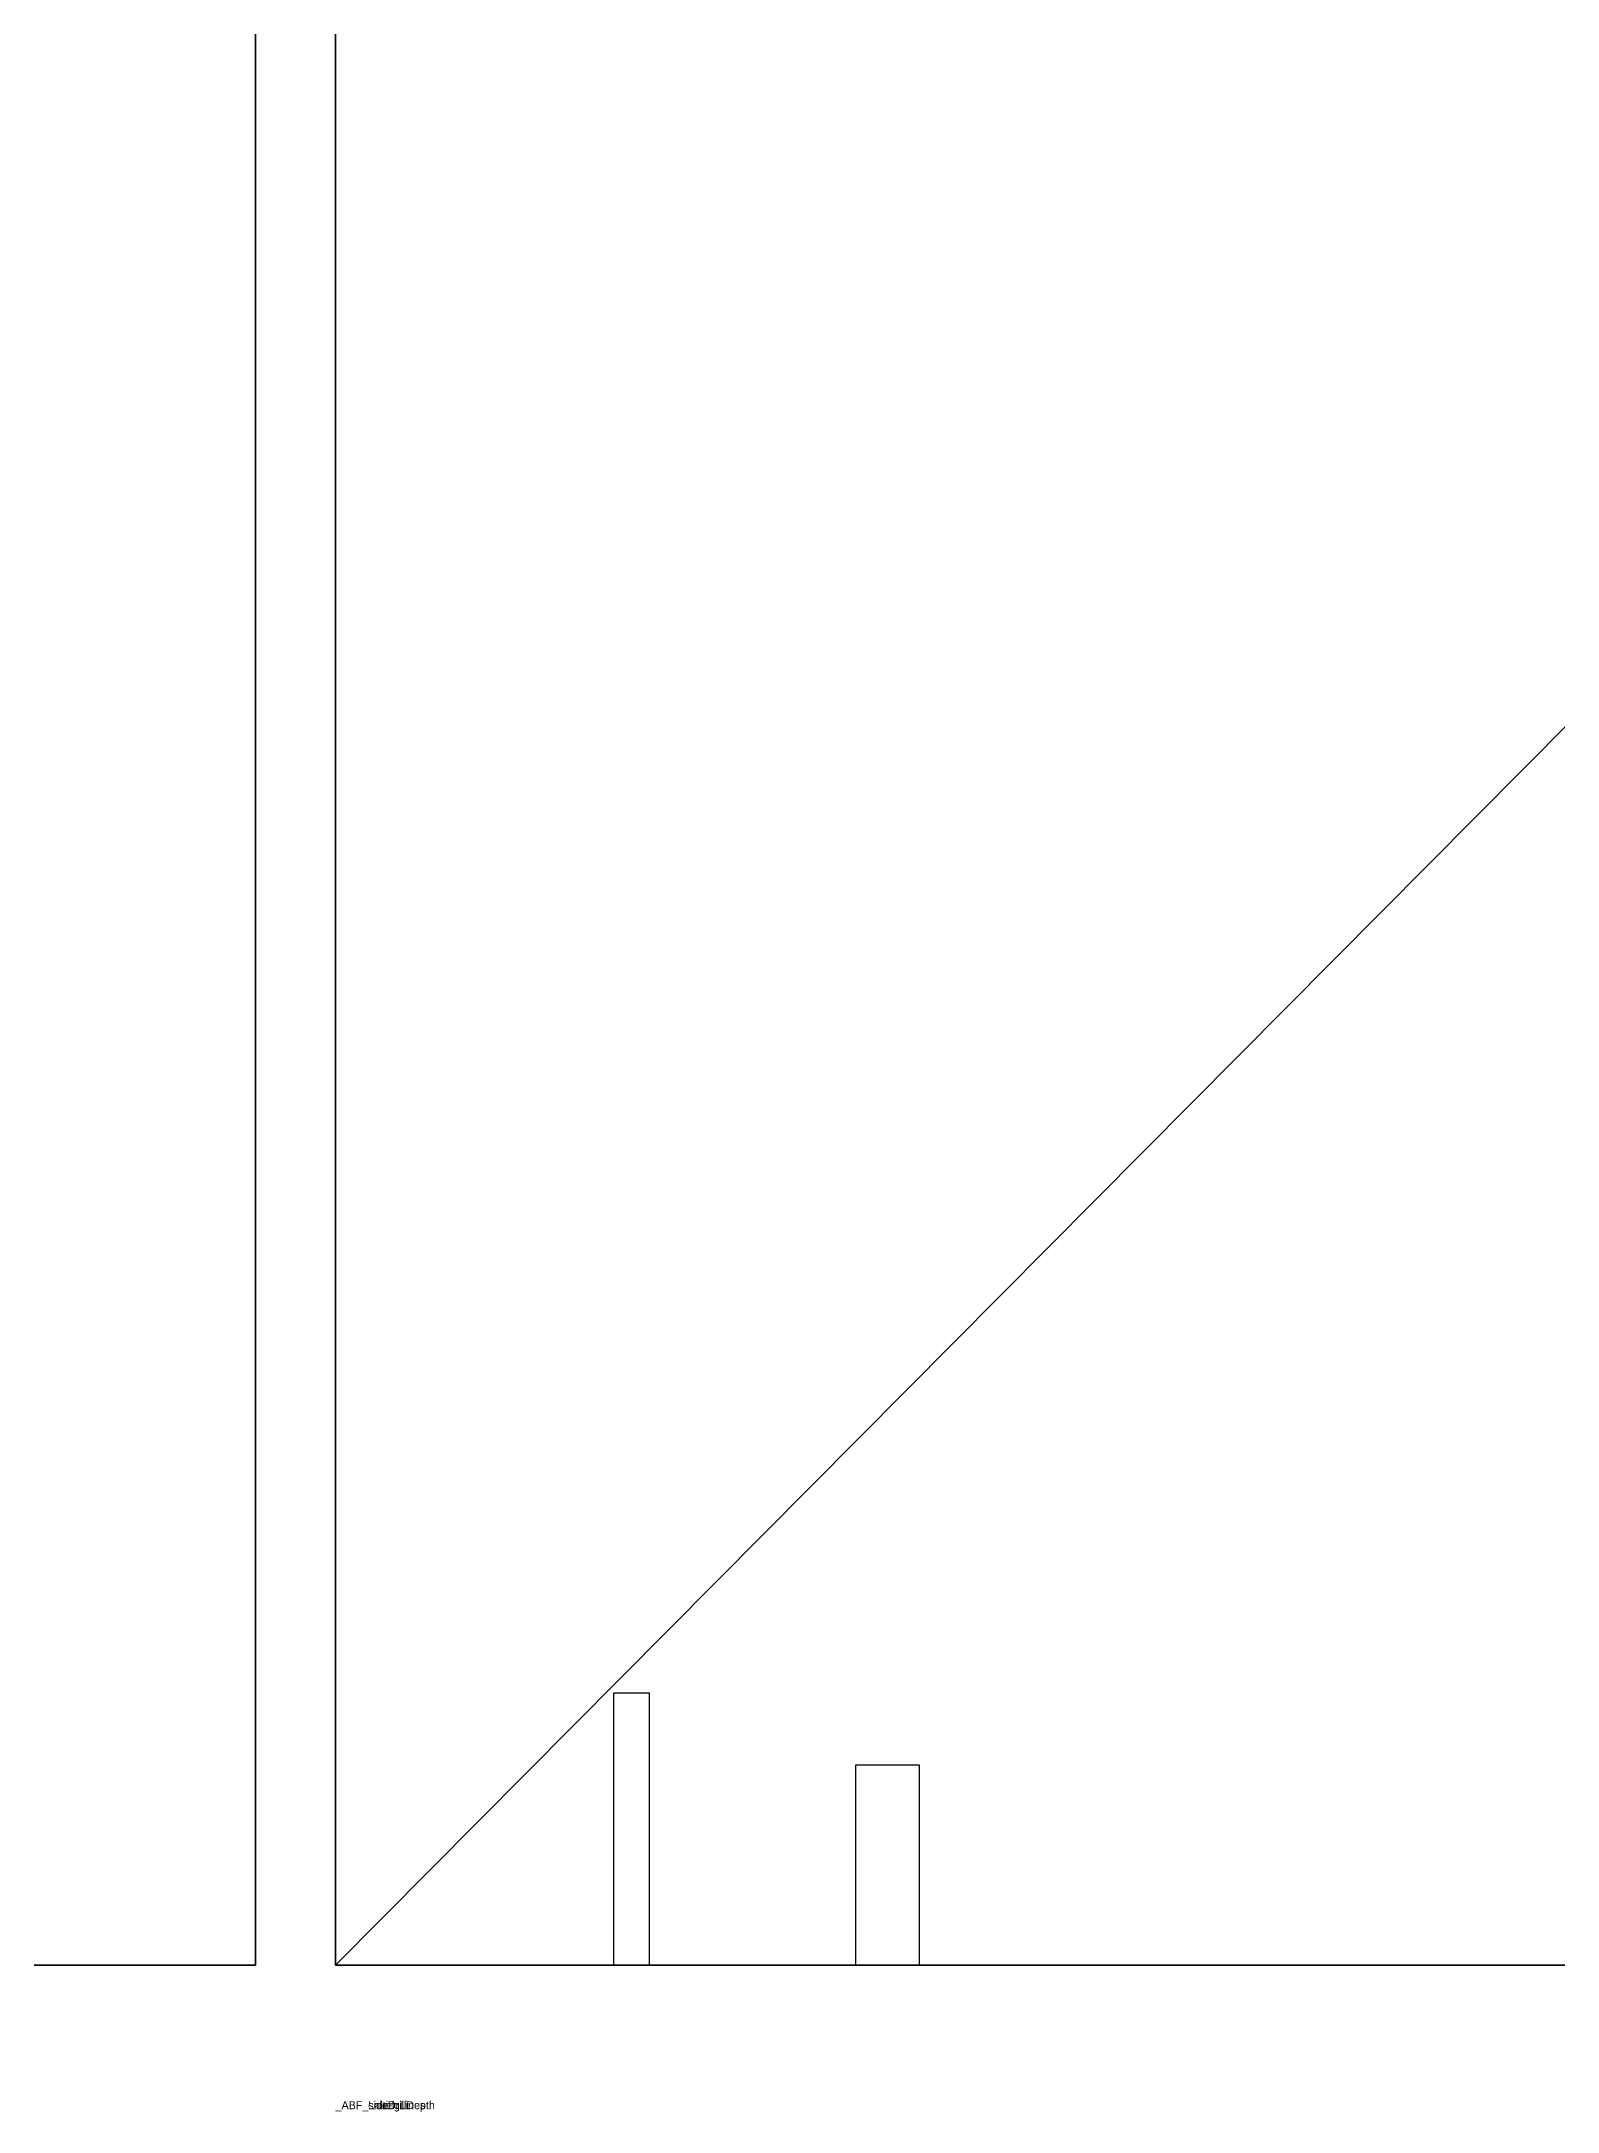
# Model space of a CAD drawing. Header units: millimetres. Extents: x -3650 to 26, y -486 to 1271.
# Drawn here: x -1856.8 to -1667.2, y -18.3 to 240.4 of the extents above; entities that cross this region are included whole.
import ezdxf

# ---------------------------------------------------------------- set-up
doc = ezdxf.new("R2010")
doc.units = ezdxf.units.MM
doc.header["$LTSCALE"] = 25.4
doc.layers.get('0').update_dxf_attribs({"true_color": 0xffffff})
for name, color, linetype, true_color in [('ABF_cuttingLines', 190, 'Continuous', 0x9900ff), ('ABF_Label', 252, 'Continuous', 0x777799), ('DSIDE-4.5', 190, 'Continuous', 0x9900ff), ('DSIDE-8', 22, 'Continuous', 0xcc4400)]:
    doc.layers.add(name, color=color, linetype=linetype, true_color=true_color)

# ---------------------------------------------------------------- blocks, each defined once
blk = doc.blocks.new('Group26#2')
at = {"layer": 'DSIDE-4.5', "color": 0, "extrusion": (9.39989e-17, 1, 3.55271e-17)}
blk.add_circle((0, -9), 2.25, dxfattribs=at)
at = {"layer": 'DSIDE-8', "color": 0, "extrusion": (9.39989e-17, 1, 3.55271e-17)}
blk.add_circle((-32, -9), 4, dxfattribs=at)
blk = doc.blocks.new('Group27#2')
at = {"layer": 'DSIDE-4.5', "color": 0}
blk.add_polyline3d([(2.25, 0, 0), (2.25, 34, 0), (-2.25, 34, 0), (-2.25, 0, 0), (2.25, 0, 0)], close=True, dxfattribs=at)
at = {"layer": 'DSIDE-8', "color": 0}
blk.add_polyline3d([(36, 0, 0), (36, 25, 0), (28, 25, 0), (28, 0, 0), (36, 0, 0)], close=True, dxfattribs=at)
blk = doc.blocks.new('Group30#1')
blk = doc.blocks.new('Group31#1')
blk = doc.blocks.new('Group32#1')
blk = doc.blocks.new('Group33#1')
blk = doc.blocks.new('Group35#1')
blk = doc.blocks.new('Group36#1')
blk = doc.blocks.new('Group38#1')
at = {"layer": 'DSIDE-4.5', "color": 0, "extrusion": (9.39989e-17, 1, 3.55271e-17)}
blk.add_circle((0, -9), 2.25, dxfattribs=at)
at = {"layer": 'DSIDE-8', "color": 0, "extrusion": (9.39989e-17, 1, 3.55271e-17)}
blk.add_circle((-32, -9), 4, dxfattribs=at)
blk = doc.blocks.new('Group39#1')
at = {"layer": 'DSIDE-4.5', "color": 0}
blk.add_polyline3d([(2.25, 0, 0), (2.25, 34, 0), (-2.25, 34, 0), (-2.25, 0, 0), (2.25, 0, 0)], close=True, dxfattribs=at)
at = {"layer": 'DSIDE-8', "color": 0}
blk.add_polyline3d([(36, 0, 0), (36, 25, 0), (28, 25, 0), (28, 0, 0), (36, 0, 0)], close=True, dxfattribs=at)
blk = doc.blocks.new('Group59#1')
blk = doc.blocks.new('Group60#1')
blk = doc.blocks.new('Group71#1')
blk = doc.blocks.new('Group102#1')
at = {"layer": 'ABF_cuttingLines', "color": 0}
blk.add_polyline3d([(0, 18, 0), (600, 18, 0), (600, 622, 0), (0, 622, 0), (0, 18, 0)], close=True, dxfattribs=at)
blk = doc.blocks.new('______ 1. ___#15')
at = {"layer": 'ABF_cuttingLines', "color": 0}
for p, q in [((0, 622), (0, 18)), ((0, 622, 18), (0, 18, 18)), ((0, 622), (0, 18)), ((0, 622, 18), (0, 18, 18)), ((0, 18), (600, 18)), ((0, 18, 18), (600, 18, 18)), ((0, 18), (600, 18)), ((0, 18, 18), (600, 18, 18)), ((0, 18), (0, 18, 18)), ((0, 18), (0, 18, 18))]:
    blk.add_line(p, q, dxfattribs=at)
at = {"color": 0}
ref = blk.add_blockref('Group32#1', (37, 622, 18), dxfattribs=at)
ref.add_attrib('Skp_GroupInstanceName', '_ABF_sideDrill', (0, 0), dxfattribs={"height": 1})
ref = blk.add_blockref('Group33#1', (37, 622, 18), dxfattribs=at)
ref.add_attrib('Skp_GroupInstanceName', '_ABF_sideDrillDepth', (0, 0), dxfattribs={"height": 1})
ref = blk.add_blockref('Group35#1', (300, 622, 18), dxfattribs=at)
ref.add_attrib('Skp_GroupInstanceName', '_ABF_sideDrill', (0, 0), dxfattribs={"height": 1})
ref = blk.add_blockref('Group36#1', (300, 622, 18), dxfattribs=at)
ref.add_attrib('Skp_GroupInstanceName', '_ABF_sideDrillDepth', (0, 0), dxfattribs={"height": 1})
ref = blk.add_blockref('Group59#1', (563, 622, 18), dxfattribs=at)
ref.add_attrib('Skp_GroupInstanceName', '_ABF_sideDrill', (0, 0), dxfattribs={"height": 1})
ref = blk.add_blockref('Group60#1', (563, 622, 18), dxfattribs=at)
ref.add_attrib('Skp_GroupInstanceName', '_ABF_sideDrillDepth', (0, 0), dxfattribs={"height": 1})
ref = blk.add_blockref('Group27#2', (37, 18, 18), dxfattribs=at)
ref.add_attrib('Skp_GroupInstanceName', '_ABF_sideDrillDepth', (0, 0), dxfattribs={"height": 1})
ref = blk.add_blockref('Group31#1', (563, 18, 18), dxfattribs=at)
ref.add_attrib('Skp_GroupInstanceName', '_ABF_sideDrillDepth', (0, 0), dxfattribs={"height": 1})
ref = blk.add_blockref('Group39#1', (300, 18, 18), dxfattribs=at)
ref.add_attrib('Skp_GroupInstanceName', '_ABF_sideDrillDepth', (0, 0), dxfattribs={"height": 1})
ref = blk.add_blockref('Group26#2', (37, 18, 18), dxfattribs=at)
ref.add_attrib('Skp_GroupInstanceName', '_ABF_sideDrill', (0, 0), dxfattribs={"height": 1})
ref = blk.add_blockref('Group30#1', (563, 18, 18), dxfattribs=at)
ref.add_attrib('Skp_GroupInstanceName', '_ABF_sideDrill', (0, 0), dxfattribs={"height": 1})
ref = blk.add_blockref('Group38#1', (300, 18, 18), dxfattribs=at)
ref.add_attrib('Skp_GroupInstanceName', '_ABF_sideDrill', (0, 0), dxfattribs={"height": 1})
at = {"layer": 'ABF_cuttingLines', "color": 0}
ref = blk.add_blockref('Group102#1', (0, 0, 18), dxfattribs=at)
ref.add_attrib('Skp_GroupInstanceName', '_ABF_cuttingLines', (0, 0), dxfattribs={"layer": '0', "height": 1})
at = {"layer": 'ABF_Label', "color": 0}
ref = blk.add_blockref('Group71#1', (300, 320, 18), dxfattribs=dict(at, xscale=1.183323530615052, yscale=1.183323530615052, rotation=90))
ref.add_attrib('Skp_GroupInstanceName', '_ABF_Label', (0, 0), dxfattribs={"layer": '0', "height": 1})
at = {"color": 0}
mesh = blk.add_polyface(dxfattribs=at)
corners = [(600, 622), (0, 18), (0, 622), (600, 18)]
mesh.append_faces([[corners[k] for k in face] for face in [(0, 1, 2), (1, 0, 3)]], dxfattribs={"vtx0": -1, "color": 0})
at = {"color": 7, "true_color": 0xffffff}
mesh = blk.add_polyface(dxfattribs=at)
corners = [(600, 18, 18), (0, 622, 18), (0, 18, 18), (600, 622, 18)]
mesh.append_faces([[corners[k] for k in face] for face in [(0, 1, 2), (1, 0, 3)]], dxfattribs={"vtx0": -1, "color": 7})
at = {"color": 0}
mesh = blk.add_polyface(dxfattribs=at)
corners = [(0, 622, 18), (0, 18), (0, 18, 18), (0, 622)]
mesh.append_faces([[corners[k] for k in face] for face in [(0, 1, 2), (1, 0, 3)]], dxfattribs={"vtx0": -1, "color": 0})
mesh = blk.add_polyface(dxfattribs=at)
corners = [(600, 18, 18), (0, 18), (600, 18), (0, 18, 18)]
mesh.append_faces([[corners[k] for k in face] for face in [(0, 1, 2), (1, 0, 3)]], dxfattribs={"vtx0": -1, "color": 0})
blk = doc.blocks.new('Group103#1')
at = {"layer": 'ABF_cuttingLines', "color": 0}
blk.add_polyline3d([(0, 486, 0), (600, 486, 0), (600, 1252, 0), (0, 1252, 0), (0, 486, 0)], close=True, dxfattribs=at)
blk = doc.blocks.new('______ 1. ___#18')
at = {"layer": 'ABF_cuttingLines', "color": 0}
for p, q in [((600, 486), (600, 1252)), ((600, 486, 18), (600, 1252, 18)), ((600, 486), (600, 1252)), ((600, 486, 18), (600, 1252, 18)), ((0, 486), (600, 486)), ((0, 486, 18), (600, 486, 18)), ((0, 486), (600, 486)), ((0, 486, 18), (600, 486, 18)), ((600, 486), (600, 486, 18)), ((600, 486), (600, 486, 18))]:
    blk.add_line(p, q, dxfattribs=at)
blk.add_blockref('Group103#1', (0, 0, 18), dxfattribs=at)
at = {"color": 0}
mesh = blk.add_polyface(dxfattribs=at)
corners = [(600, 1252), (0, 486), (0, 1252), (600, 486)]
mesh.append_faces([[corners[k] for k in face] for face in [(0, 1, 2), (1, 0, 3)]], dxfattribs={"vtx0": -1, "color": 0})
at = {"color": 7, "true_color": 0xffffff}
mesh = blk.add_polyface(dxfattribs=at)
corners = [(0, 486, 18), (600, 1252, 18), (0, 1252, 18), (600, 486, 18)]
mesh.append_faces([[corners[k] for k in face] for face in [(0, 1, 2), (1, 0, 3)]], dxfattribs={"vtx0": -1, "color": 7})
at = {"color": 0}
mesh = blk.add_polyface(dxfattribs=at)
corners = [(600, 1252), (600, 486, 18), (600, 486), (600, 1252, 18)]
mesh.append_faces([[corners[k] for k in face] for face in [(0, 1, 2), (1, 0, 3)]], dxfattribs={"vtx0": -1, "color": 0})
mesh = blk.add_polyface(dxfattribs=at)
corners = [(600, 486, 18), (0, 486), (600, 486), (0, 486, 18)]
mesh.append_faces([[corners[k] for k in face] for face in [(0, 1, 2), (1, 0, 3)]], dxfattribs={"vtx0": -1, "color": 0})
blk = doc.blocks.new('_._KRONOSPAN_7045_SU____18__THICKNESS_18')
at = {"color": 0}
for name, p in [('______ 1. ___#18', (-2430, -486)), ('______ 1. ___#15', (-1820, -18))]:
    blk.add_blockref(name, p, dxfattribs=at)

msp = doc.modelspace()

# ---------------------------------------------------------------- block references
at = {"color": 0}
msp.add_blockref('_._KRONOSPAN_7045_SU____18__THICKNESS_18', (0, 0), dxfattribs=at)

doc.saveas('drawing.dxf')
